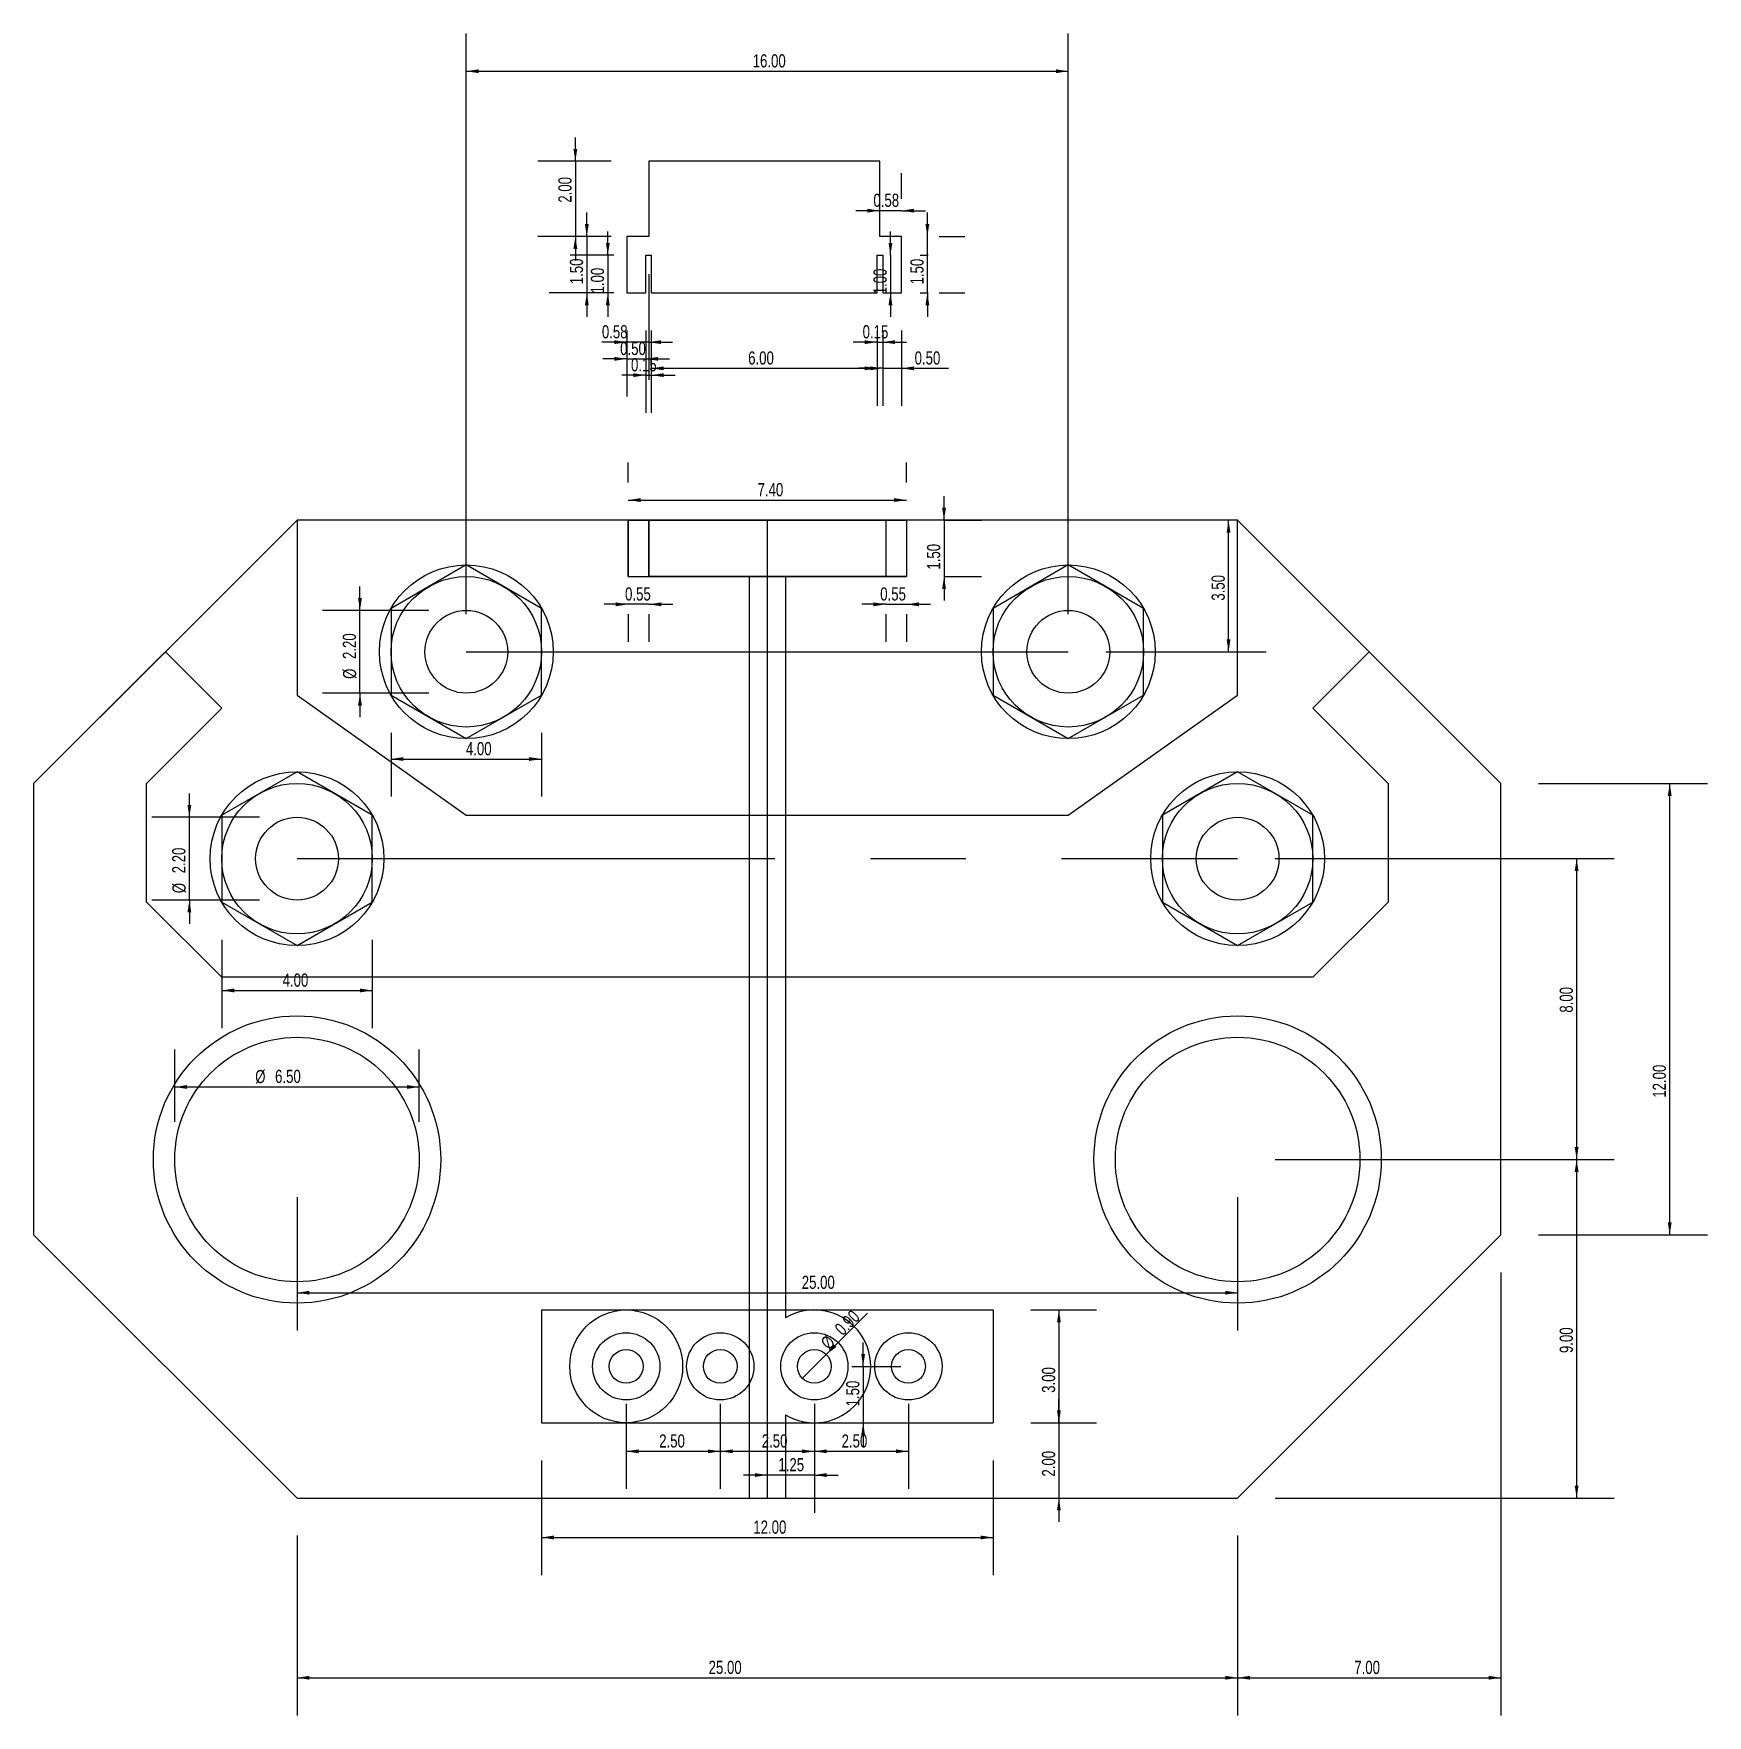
# Model space of a CAD drawing. Header units: millimetres. Extents: x 0 to 210, y 0 to 224.
# Drawn here: x 165.18 to 209.67, y 179.3 to 224.01 of the extents above; entities outside this region: 2.
import ezdxf

# ---------------------------------------------------------------- set-up
doc = ezdxf.new("R2010")
doc.units = ezdxf.units.MM
doc.linetypes.add('CENTERX2', pattern=[20.32, 12.7, -2.54, 2.54, -2.54])
for name, color, linetype in [('DIMENSIONS', 7, 'Continuous'), ('FR4_CUTOUT', 96, 'Continuous'), ('LEVEL1', 190, 'Continuous'), ('LEVEL2', 190, 'Continuous'), ('LEVEL2_CUT', 196, 'Continuous'), ('LEVEL3', 190, 'Continuous'), ('MAIN', 7, 'Continuous'), ('PZT_SHAPE', 7, 'Continuous'), ('TEMP', 36, 'Continuous'), ('TRACES_BOTTOM', 6, 'Continuous'), ('TRACES_CUT', 6, 'Continuous')]:
    doc.layers.add(name, color=color, linetype=linetype)
doc.styles.add('SLDTEXTSTYLE0', font='TXT', dxfattribs={"width": 0.75})
doc.styles.add('SLDTEXTSTYLE1', font='TXT', dxfattribs={"width": 0.7})
doc.dimstyles.new('SLDDIMSTYLE0', dxfattribs={"dimtxt": 0.35, "dimasz": 0.33, "dimexe": 0, "dimexo": 0.0625, "dimgap": 0.0875, "dimtad": 1, "dimrnd": 1e-09, "dimzin": 0, "dimdsep": 46, "dimtxsty": 'SLDTEXTSTYLE0', "dimsah": 1, "dimcen": 0.09, "dimadec": 0, "dimazin": 0, "dimtfac": 1, "dimtmove": 0, "dimatfit": 0, "dimfxl": 1, "dimfrac": 2, "dimtolj": 1, "dimtzin": 12, "dimarcsym": 0})
doc.dimstyles.new('SLDDIMSTYLE1', dxfattribs={"dimtxt": 0.35, "dimasz": 0.33, "dimexe": 0, "dimexo": 0.0625, "dimgap": 0.0875, "dimtad": 1, "dimrnd": 1e-09, "dimzin": 4, "dimdsep": 46, "dimtxsty": 'SLDTEXTSTYLE0', "dimsah": 1, "dimcen": 0.09, "dimadec": 0, "dimazin": 1, "dimtfac": 1, "dimtofl": 0, "dimtmove": 0, "dimatfit": 3, "dimfxl": 1, "dimfrac": 2, "dimtolj": 1, "dimtzin": 12, "dimarcsym": 0})
doc.dimstyles.new('SLDDIMSTYLE2', dxfattribs={"dimtxt": 0.35, "dimasz": 0.33, "dimexe": 0, "dimexo": 0.0625, "dimgap": 0.0875, "dimtad": 1, "dimrnd": 1e-09, "dimdsep": 46, "dimtxsty": 'SLDTEXTSTYLE0', "dimsah": 1, "dimcen": 0.09, "dimadec": 0, "dimazin": 2, "dimtfac": 1, "dimtmove": 0, "dimatfit": 0, "dimfxl": 1, "dimfrac": 2, "dimtolj": 1, "dimtzin": 12, "dimarcsym": 0})
doc.dimstyles.new('SLDDIMSTYLE3', dxfattribs={"dimtxt": 0.35, "dimasz": 0.33, "dimexe": 0, "dimexo": 0.0625, "dimgap": 0.0875, "dimtad": 1, "dimrnd": 1e-09, "dimzin": 4, "dimdsep": 46, "dimtxsty": 'SLDTEXTSTYLE0', "dimsah": 1, "dimcen": 0.09, "dimadec": 0, "dimazin": 1, "dimtfac": 1, "dimtmove": 0, "dimatfit": 0, "dimfxl": 1, "dimfrac": 2, "dimtolj": 1, "dimtzin": 12, "dimarcsym": 0})
doc.dimstyles.new('SLDDIMSTYLE4', dxfattribs={"dimtxt": 0.35, "dimasz": 0.33, "dimexe": 0, "dimexo": 0.0625, "dimgap": 0.0875, "dimtad": 1, "dimrnd": 1e-09, "dimzin": 12, "dimdsep": 46, "dimtxsty": 'SLDTEXTSTYLE0', "dimsah": 1, "dimcen": 0.09, "dimadec": 0, "dimazin": 3, "dimtfac": 1, "dimtmove": 0, "dimatfit": 0, "dimfxl": 1, "dimfrac": 2, "dimtolj": 1, "dimtzin": 12, "dimarcsym": 0})
doc.dimstyles.new('SLDDIMSTYLE5', dxfattribs={"dimtxt": 0.35, "dimasz": 0.33, "dimexe": 0, "dimexo": 0.0625, "dimgap": 0.0875, "dimtad": 1, "dimrnd": 1e-09, "dimzin": 0, "dimdsep": 46, "dimtxsty": 'SLDTEXTSTYLE0', "dimblk1": 'NONE', "dimsah": 1, "dimcen": 0, "dimadec": 0, "dimazin": 0, "dimtfac": 1, "dimtmove": 0, "dimatfit": 3, "dimldrblk": 'NONE', "dimfxl": 1, "dimfrac": 2, "dimtolj": 1, "dimtzin": 12, "dimarcsym": 0})

# ---------------------------------------------------------------- blocks, each defined once
blk = doc.blocks.new('_D')
at = {"layer": 'PZT_SHAPE'}
for p, q in [((180.95, 216.12), (180.95, 214.366)), ((181.45, 216.12), (181.45, 214.366)), ((180.95, 215.366), (180.315, 215.366)), ((180.95, 215.366), (181.45, 215.366)), ((181.45, 215.366), (182.085, 215.366))]:
    blk.add_line(p, q, dxfattribs=at)
for points in [[(180.95, 215.366), (180.62, 215.417), (180.62, 215.315)], [(181.45, 215.366), (181.78, 215.315), (181.78, 215.417)]]:
    blk.add_solid(points, dxfattribs=at)
at = {"layer": 'PZT_SHAPE', "insert": (180.771, 215.817), "char_height": 0.35, "attachment_point": 1, "style": 'SLDTEXTSTYLE0'}
blk.add_mtext('0.50', dxfattribs=at)
blk = doc.blocks.new('_D_1')
at = {"layer": 'PZT_SHAPE'}
for p, q in [((187.75, 216.12), (187.75, 214.114)), ((188.25, 216.12), (188.25, 214.114)), ((187.75, 215.114), (187.115, 215.114)), ((187.75, 215.114), (188.25, 215.114)), ((188.25, 215.114), (189.503, 215.114))]:
    blk.add_line(p, q, dxfattribs=at)
for points in [[(187.75, 215.114), (187.42, 215.165), (187.42, 215.063)], [(188.25, 215.114), (188.58, 215.063), (188.58, 215.165)]]:
    blk.add_solid(points, dxfattribs=at)
at = {"layer": 'PZT_SHAPE', "insert": (188.598, 215.565), "char_height": 0.35, "attachment_point": 1, "style": 'SLDTEXTSTYLE0'}
blk.add_mtext('0.50', dxfattribs=at)
blk = doc.blocks.new('_D_2')
at = {"layer": 'PZT_SHAPE'}
for p, q in [((181.6, 216.12), (181.6, 214.114)), ((187.6, 216.12), (187.6, 214.114)), ((181.6, 215.114), (187.6, 215.114))]:
    blk.add_line(p, q, dxfattribs=at)
for points in [[(181.6, 215.114), (181.93, 215.063), (181.93, 215.165)], [(187.6, 215.114), (187.27, 215.165), (187.27, 215.063)]]:
    blk.add_solid(points, dxfattribs=at)
at = {"layer": 'PZT_SHAPE', "insert": (184.174, 215.565), "char_height": 0.35, "attachment_point": 1, "style": 'SLDTEXTSTYLE0'}
blk.add_mtext('6.00', dxfattribs=at)
blk = doc.blocks.new('_D_3')
at = {"layer": 'PZT_SHAPE'}
for p, q in [((187.6, 216.12), (187.6, 214.81)), ((187.75, 216.12), (187.75, 214.81)), ((187.6, 215.81), (186.965, 215.81)), ((187.6, 215.81), (187.75, 215.81)), ((187.75, 215.81), (188.385, 215.81))]:
    blk.add_line(p, q, dxfattribs=at)
for points in [[(187.6, 215.81), (187.27, 215.861), (187.27, 215.759)], [(187.75, 215.81), (188.08, 215.759), (188.08, 215.861)]]:
    blk.add_solid(points, dxfattribs=at)
at = {"layer": 'PZT_SHAPE', "insert": (187.216, 216.261), "char_height": 0.35, "attachment_point": 1, "style": 'SLDTEXTSTYLE0'}
blk.add_mtext('0.15', dxfattribs=at)
blk = doc.blocks.new('_D_4')
at = {"layer": 'PZT_SHAPE'}
for p, q in [((181.45, 216.12), (181.45, 213.933)), ((181.6, 216.12), (181.6, 213.933)), ((181.45, 214.933), (180.815, 214.933)), ((181.45, 214.933), (181.6, 214.933)), ((181.6, 214.933), (182.235, 214.933))]:
    blk.add_line(p, q, dxfattribs=at)
for points in [[(181.45, 214.933), (181.12, 214.984), (181.12, 214.882)], [(181.6, 214.933), (181.93, 214.882), (181.93, 214.984)]]:
    blk.add_solid(points, dxfattribs=at)
at = {"layer": 'PZT_SHAPE', "insert": (181.06, 215.384), "char_height": 0.35, "attachment_point": 1, "style": 'SLDTEXTSTYLE0'}
blk.add_mtext('0.15', dxfattribs=at)
blk = doc.blocks.new('_D_5')
at = {"layer": 'PZT_SHAPE'}
for p, q in [((181.53, 217.62), (181.53, 214.81)), ((180.95, 216.12), (180.95, 214.81)), ((180.95, 215.81), (180.286, 215.81)), ((181.53, 215.81), (180.95, 215.81)), ((181.53, 215.81), (182.165, 215.81))]:
    blk.add_line(p, q, dxfattribs=at)
for points in [[(180.95, 215.81), (180.62, 215.861), (180.62, 215.759)], [(181.53, 215.81), (181.86, 215.759), (181.86, 215.861)]]:
    blk.add_solid(points, dxfattribs=at)
at = {"layer": 'PZT_SHAPE', "insert": (180.286, 216.261), "char_height": 0.35, "attachment_point": 1, "style": 'SLDTEXTSTYLE0'}
blk.add_mtext('0.58', dxfattribs=at)
blk = doc.blocks.new('_D_6')
at = {"layer": 'PZT_SHAPE'}
for p, q in [((187.67, 219.62), (187.67, 220.306)), ((188.25, 219.62), (188.25, 220.306)), ((187.67, 219.306), (187.035, 219.306)), ((188.25, 219.306), (187.67, 219.306)), ((188.25, 219.306), (188.885, 219.306))]:
    blk.add_line(p, q, dxfattribs=at)
for points in [[(187.67, 219.306), (187.34, 219.357), (187.34, 219.255)], [(188.25, 219.306), (188.58, 219.255), (188.58, 219.357)]]:
    blk.add_solid(points, dxfattribs=at)
at = {"layer": 'PZT_SHAPE', "insert": (187.503, 219.757), "char_height": 0.35, "attachment_point": 1, "style": 'SLDTEXTSTYLE0'}
blk.add_mtext('0.58', dxfattribs=at)
blk = doc.blocks.new('_D_7')
at = {"layer": 'PZT_SHAPE'}
for p, q in [((179.886, 218.62), (179.886, 219.255)), ((179.95, 218.62), (178.886, 218.62)), ((179.886, 218.62), (179.886, 217.12)), ((179.95, 217.12), (178.886, 217.12)), ((179.886, 217.12), (179.886, 216.485))]:
    blk.add_line(p, q, dxfattribs=at)
for points in [[(179.886, 218.62), (179.937, 218.95), (179.835, 218.95)], [(179.886, 217.12), (179.835, 216.79), (179.937, 216.79)]]:
    blk.add_solid(points, dxfattribs=at)
at = {"layer": 'PZT_SHAPE', "insert": (179.435, 217.35), "char_height": 0.35, "attachment_point": 1, "rotation": 90, "style": 'SLDTEXTSTYLE0'}
blk.add_mtext('1.50', dxfattribs=at)
blk = doc.blocks.new('_D_8')
at = {"layer": 'PZT_SHAPE'}
for p, q in [((188.937, 218.62), (188.937, 219.255)), ((188.937, 217.12), (188.937, 218.62)), ((189.25, 218.62), (189.937, 218.62)), ((188.937, 217.12), (188.937, 216.485)), ((189.25, 217.12), (189.937, 217.12))]:
    blk.add_line(p, q, dxfattribs=at)
for points in [[(188.937, 218.62), (188.988, 218.95), (188.886, 218.95)], [(188.937, 217.12), (188.886, 216.79), (188.988, 216.79)]]:
    blk.add_solid(points, dxfattribs=at)
at = {"layer": 'PZT_SHAPE', "insert": (188.486, 217.345), "char_height": 0.35, "attachment_point": 1, "rotation": 90, "style": 'SLDTEXTSTYLE0'}
blk.add_mtext('1.50', dxfattribs=at)
blk = doc.blocks.new('_D_9')
at = {"layer": 'PZT_SHAPE'}
for p, q in [((180.443, 218.12), (180.443, 218.755)), ((180.6, 218.12), (179.443, 218.12)), ((180.443, 218.12), (180.443, 217.12)), ((180.6, 217.12), (179.443, 217.12)), ((180.443, 217.12), (180.443, 216.485))]:
    blk.add_line(p, q, dxfattribs=at)
for points in [[(180.443, 218.12), (180.494, 218.45), (180.392, 218.45)], [(180.443, 217.12), (180.392, 216.79), (180.494, 216.79)]]:
    blk.add_solid(points, dxfattribs=at)
at = {"layer": 'PZT_SHAPE', "insert": (179.992, 217.105), "char_height": 0.35, "attachment_point": 1, "rotation": 90, "style": 'SLDTEXTSTYLE0'}
blk.add_mtext('1.00', dxfattribs=at)
blk = doc.blocks.new('_D_10')
at = {"layer": 'PZT_SHAPE'}
for p, q in [((187.956, 218.12), (187.956, 218.755)), ((187.956, 218.12), (187.956, 217.12)), ((188.75, 218.12), (188.956, 218.12)), ((187.956, 217.12), (187.956, 216.485)), ((188.75, 217.12), (188.956, 217.12))]:
    blk.add_line(p, q, dxfattribs=at)
for points in [[(187.956, 218.12), (188.007, 218.45), (187.905, 218.45)], [(187.956, 217.12), (187.905, 216.79), (188.007, 216.79)]]:
    blk.add_solid(points, dxfattribs=at)
at = {"layer": 'PZT_SHAPE', "insert": (187.505, 217.082), "char_height": 0.35, "attachment_point": 1, "rotation": 90, "style": 'SLDTEXTSTYLE0'}
blk.add_mtext('1.00', dxfattribs=at)
blk = doc.blocks.new('_D_11')
at = {"layer": 'PZT_SHAPE'}
for p, q in [((179.581, 220.62), (179.581, 221.255)), ((180.53, 220.62), (178.581, 220.62)), ((179.581, 220.62), (179.581, 218.62)), ((180.53, 218.62), (178.581, 218.62)), ((179.581, 218.62), (179.581, 217.985))]:
    blk.add_line(p, q, dxfattribs=at)
for points in [[(179.581, 220.62), (179.632, 220.95), (179.53, 220.95)], [(179.581, 218.62), (179.53, 218.29), (179.632, 218.29)]]:
    blk.add_solid(points, dxfattribs=at)
at = {"layer": 'PZT_SHAPE', "insert": (179.129, 219.518), "char_height": 0.35, "attachment_point": 1, "rotation": 90, "style": 'SLDTEXTSTYLE0'}
blk.add_mtext('2.00', dxfattribs=at)
blk = doc.blocks.new('_D_12')
at = {"layer": 'DIMENSIONS'}
for p, q in [((168.933, 195.076), (168.933, 197.005)), ((175.433, 195.076), (175.433, 197.005)), ((168.933, 196.005), (175.433, 196.005))]:
    blk.add_line(p, q, dxfattribs=at)
for points in [[(168.933, 196.005), (169.263, 195.954), (169.263, 196.056)], [(175.433, 196.005), (175.103, 196.056), (175.103, 195.954)]]:
    blk.add_solid(points, dxfattribs=at)
at = {"layer": 'DIMENSIONS', "char_height": 0.35, "attachment_point": 1, "style": 'SLDTEXTSTYLE0'}
for s, insert in [('%%c', (171.072, 196.457)), ('6.50', (171.6, 196.462))]:
    blk.add_mtext(s, dxfattribs=dict(at, insert=insert))
blk = doc.blocks.new('_D_13')
at = {"layer": 'DIMENSIONS'}
for p, q in [((172.183, 193.076), (172.183, 189.534)), ((197.183, 193.076), (197.183, 189.534)), ((172.183, 190.534), (197.183, 190.534))]:
    blk.add_line(p, q, dxfattribs=at)
for points in [[(172.183, 190.534), (172.513, 190.483), (172.513, 190.585)], [(197.183, 190.534), (196.853, 190.585), (196.853, 190.483)]]:
    blk.add_solid(points, dxfattribs=at)
at = {"layer": 'DIMENSIONS', "insert": (185.598, 190.986), "char_height": 0.35, "attachment_point": 1, "style": 'SLDTEXTSTYLE0'}
blk.add_mtext('25.00', dxfattribs=at)
blk = doc.blocks.new('_D_14')
at = {"layer": 'DIMENSIONS'}
for p, q in [((172.183, 184.076), (172.183, 179.296)), ((197.183, 184.076), (197.183, 179.296)), ((172.183, 180.296), (197.183, 180.296))]:
    blk.add_line(p, q, dxfattribs=at)
for points in [[(172.183, 180.296), (172.513, 180.245), (172.513, 180.347)], [(197.183, 180.296), (196.853, 180.347), (196.853, 180.245)]]:
    blk.add_solid(points, dxfattribs=at)
at = {"layer": 'DIMENSIONS', "insert": (183.123, 180.747), "char_height": 0.35, "attachment_point": 1, "style": 'SLDTEXTSTYLE0'}
blk.add_mtext('25.00', dxfattribs=at)
blk = doc.blocks.new('_D_15')
at = {"layer": 'DIMENSIONS'}
for p, q in [((205.183, 204.076), (209.668, 204.076)), ((208.668, 192.076), (208.668, 204.076)), ((205.183, 192.076), (209.668, 192.076))]:
    blk.add_line(p, q, dxfattribs=at)
for points in [[(208.668, 204.076), (208.617, 203.746), (208.719, 203.746)], [(208.668, 192.076), (208.719, 192.406), (208.617, 192.406)]]:
    blk.add_solid(points, dxfattribs=at)
at = {"layer": 'DIMENSIONS', "insert": (208.217, 195.719), "char_height": 0.35, "attachment_point": 1, "rotation": 90, "style": 'SLDTEXTSTYLE0'}
blk.add_mtext('12.00', dxfattribs=at)
blk = doc.blocks.new('_D_16')
at = {"layer": 'DIMENSIONS'}
for p, q in [((204.183, 191.076), (204.183, 179.296)), ((197.183, 184.076), (197.183, 179.296)), ((197.183, 180.296), (204.183, 180.296))]:
    blk.add_line(p, q, dxfattribs=at)
for points in [[(197.183, 180.296), (197.513, 180.245), (197.513, 180.347)], [(204.183, 180.296), (203.853, 180.347), (203.853, 180.245)]]:
    blk.add_solid(points, dxfattribs=at)
at = {"layer": 'DIMENSIONS', "insert": (200.284, 180.747), "char_height": 0.35, "attachment_point": 1, "style": 'SLDTEXTSTYLE0'}
blk.add_mtext('7.00', dxfattribs=at)
blk = doc.blocks.new('_D_17')
at = {"layer": 'DIMENSIONS'}
for p, q in [((198.183, 202.076), (207.194, 202.076)), ((206.194, 202.076), (206.194, 194.076)), ((198.183, 194.076), (207.194, 194.076))]:
    blk.add_line(p, q, dxfattribs=at)
for points in [[(206.194, 202.076), (206.143, 201.746), (206.245, 201.746)], [(206.194, 194.076), (206.245, 194.406), (206.143, 194.406)]]:
    blk.add_solid(points, dxfattribs=at)
at = {"layer": 'DIMENSIONS', "insert": (205.743, 197.981), "char_height": 0.35, "attachment_point": 1, "rotation": 90, "style": 'SLDTEXTSTYLE0'}
blk.add_mtext('8.00', dxfattribs=at)
blk = doc.blocks.new('_D_18')
at = {"layer": 'DIMENSIONS'}
for p, q in [((198.183, 194.076), (207.194, 194.076)), ((206.194, 194.076), (206.194, 185.076)), ((198.183, 185.076), (207.194, 185.076))]:
    blk.add_line(p, q, dxfattribs=at)
for points in [[(206.194, 194.076), (206.143, 193.746), (206.245, 193.746)], [(206.194, 185.076), (206.245, 185.406), (206.143, 185.406)]]:
    blk.add_solid(points, dxfattribs=at)
at = {"layer": 'DIMENSIONS', "insert": (205.743, 188.93), "char_height": 0.35, "attachment_point": 1, "rotation": 90, "style": 'SLDTEXTSTYLE0'}
blk.add_mtext('9.00', dxfattribs=at)
blk = doc.blocks.new('_D_19')
at = {"layer": 'DIMENSIONS'}
for p, q in [((196.942, 207.576), (196.942, 211.076)), ((193.683, 207.576), (197.942, 207.576))]:
    blk.add_line(p, q, dxfattribs=at)
for points in [[(196.942, 211.076), (196.891, 210.746), (196.993, 210.746)], [(196.942, 207.576), (196.993, 207.906), (196.891, 207.906)]]:
    blk.add_solid(points, dxfattribs=at)
at = {"layer": 'DIMENSIONS', "insert": (196.491, 208.936), "char_height": 0.35, "attachment_point": 1, "rotation": 90, "style": 'SLDTEXTSTYLE0'}
blk.add_mtext('3.50', dxfattribs=at)
blk = doc.blocks.new('_D_20')
at = {"layer": 'DIMENSIONS'}
for p, q in [((176.683, 208.576), (176.683, 224.014)), ((192.683, 208.576), (192.683, 224.014)), ((176.683, 223.014), (192.683, 223.014))]:
    blk.add_line(p, q, dxfattribs=at)
for points in [[(176.683, 223.014), (177.013, 222.963), (177.013, 223.065)], [(192.683, 223.014), (192.353, 223.065), (192.353, 222.963)]]:
    blk.add_solid(points, dxfattribs=at)
at = {"layer": 'DIMENSIONS', "insert": (184.294, 223.465), "char_height": 0.35, "attachment_point": 1, "style": 'SLDTEXTSTYLE0'}
blk.add_mtext('16.00', dxfattribs=at)
blk = doc.blocks.new('_D_21')
at = {"layer": 'DIMENSIONS'}
for p, q in [((170.183, 199.921), (170.183, 197.571)), ((174.183, 199.921), (174.183, 197.571)), ((170.183, 198.571), (174.183, 198.571))]:
    blk.add_line(p, q, dxfattribs=at)
for points in [[(170.183, 198.571), (170.513, 198.52), (170.513, 198.622)], [(174.183, 198.571), (173.853, 198.622), (173.853, 198.52)]]:
    blk.add_solid(points, dxfattribs=at)
at = {"layer": 'DIMENSIONS', "insert": (171.8, 199.022), "char_height": 0.35, "attachment_point": 1, "style": 'SLDTEXTSTYLE0'}
blk.add_mtext('4.00', dxfattribs=at)
blk = doc.blocks.new('_D_22')
at = {"layer": 'DIMENSIONS'}
for p, q in [((169.322, 203.176), (169.322, 203.811)), ((171.183, 203.176), (168.322, 203.176)), ((169.322, 200.976), (169.322, 203.176)), ((171.183, 200.976), (168.322, 200.976)), ((169.322, 200.976), (169.322, 200.341))]:
    blk.add_line(p, q, dxfattribs=at)
for points in [[(169.322, 203.176), (169.373, 203.506), (169.271, 203.506)], [(169.322, 200.976), (169.271, 200.646), (169.373, 200.646)]]:
    blk.add_solid(points, dxfattribs=at)
at = {"layer": 'DIMENSIONS', "char_height": 0.35, "attachment_point": 1, "rotation": 90, "style": 'SLDTEXTSTYLE0'}
for s, insert in [('2.20', (168.865, 201.686)), ('%%c', (168.871, 201.158))]:
    blk.add_mtext(s, dxfattribs=dict(at, insert=insert))
blk = doc.blocks.new('_D_23')
at = {"layer": 'DIMENSIONS'}
for p, q in [((173.856, 208.676), (173.856, 209.311)), ((175.683, 208.676), (172.856, 208.676)), ((173.856, 206.476), (173.856, 208.676)), ((175.683, 206.476), (172.856, 206.476)), ((173.856, 206.476), (173.856, 205.841))]:
    blk.add_line(p, q, dxfattribs=at)
for points in [[(173.856, 208.676), (173.907, 209.006), (173.805, 209.006)], [(173.856, 206.476), (173.805, 206.146), (173.907, 206.146)]]:
    blk.add_solid(points, dxfattribs=at)
at = {"layer": 'DIMENSIONS', "char_height": 0.35, "attachment_point": 1, "rotation": 90, "style": 'SLDTEXTSTYLE0'}
for s, insert in [('2.20', (173.399, 207.385)), ('%%c', (173.405, 206.857))]:
    blk.add_mtext(s, dxfattribs=dict(at, insert=insert))
blk = doc.blocks.new('_D_24')
at = {"layer": 'DIMENSIONS'}
for p, q in [((174.683, 205.421), (174.683, 203.725)), ((178.683, 205.421), (178.683, 203.725)), ((174.683, 204.725), (178.683, 204.725))]:
    blk.add_line(p, q, dxfattribs=at)
for points in [[(174.683, 204.725), (175.013, 204.674), (175.013, 204.776)], [(178.683, 204.725), (178.353, 204.776), (178.353, 204.674)]]:
    blk.add_solid(points, dxfattribs=at)
at = {"layer": 'DIMENSIONS', "insert": (176.672, 205.176), "char_height": 0.35, "attachment_point": 1, "style": 'SLDTEXTSTYLE0'}
blk.add_mtext('4.00', dxfattribs=at)
blk = doc.blocks.new('_D_25')
at = {"layer": 'DIMENSIONS'}
for p, q in [((178.683, 186.076), (178.683, 183.026)), ((190.683, 186.076), (190.683, 183.026)), ((178.683, 184.026), (190.683, 184.026))]:
    blk.add_line(p, q, dxfattribs=at)
for points in [[(178.683, 184.026), (179.013, 183.975), (179.013, 184.077)], [(190.683, 184.026), (190.353, 184.077), (190.353, 183.975)]]:
    blk.add_solid(points, dxfattribs=at)
at = {"layer": 'DIMENSIONS', "insert": (184.311, 184.477), "char_height": 0.35, "attachment_point": 1, "style": 'SLDTEXTSTYLE0'}
blk.add_mtext('12.00', dxfattribs=at)
blk = doc.blocks.new('_D_26')
at = {"layer": 'DIMENSIONS'}
for p, q in [((191.683, 190.076), (193.433, 190.076)), ((192.433, 190.076), (192.433, 187.076)), ((191.683, 187.076), (193.433, 187.076))]:
    blk.add_line(p, q, dxfattribs=at)
for points in [[(192.433, 190.076), (192.382, 189.746), (192.484, 189.746)], [(192.433, 187.076), (192.484, 187.406), (192.382, 187.406)]]:
    blk.add_solid(points, dxfattribs=at)
at = {"layer": 'DIMENSIONS', "insert": (191.982, 187.873), "char_height": 0.35, "attachment_point": 1, "rotation": 90, "style": 'SLDTEXTSTYLE0'}
blk.add_mtext('3.00', dxfattribs=at)
blk = doc.blocks.new('_D_27')
at = {"layer": 'DIMENSIONS'}
for p, q in [((192.433, 187.076), (192.433, 187.711)), ((191.683, 187.076), (193.433, 187.076)), ((192.433, 187.076), (192.433, 185.076)), ((192.433, 185.076), (192.433, 184.441))]:
    blk.add_line(p, q, dxfattribs=at)
for points in [[(192.433, 187.076), (192.484, 187.406), (192.382, 187.406)], [(192.433, 185.076), (192.382, 184.746), (192.484, 184.746)]]:
    blk.add_solid(points, dxfattribs=at)
at = {"layer": 'DIMENSIONS', "insert": (191.982, 185.646), "char_height": 0.35, "attachment_point": 1, "rotation": 90, "style": 'SLDTEXTSTYLE0'}
blk.add_mtext('2.00', dxfattribs=at)
blk = doc.blocks.new('_D_28')
at = {"layer": 'DIMENSIONS'}
for p, q in [((180.933, 187.576), (180.933, 185.317)), ((183.433, 187.576), (183.433, 185.317)), ((180.933, 186.317), (183.433, 186.317))]:
    blk.add_line(p, q, dxfattribs=at)
for points in [[(180.933, 186.317), (181.263, 186.266), (181.263, 186.368)], [(183.433, 186.317), (183.103, 186.368), (183.103, 186.266)]]:
    blk.add_solid(points, dxfattribs=at)
at = {"layer": 'DIMENSIONS', "insert": (181.809, 186.768), "char_height": 0.35, "attachment_point": 1, "style": 'SLDTEXTSTYLE0'}
blk.add_mtext('2.50', dxfattribs=at)
blk = doc.blocks.new('_D_29')
at = {"layer": 'DIMENSIONS'}
for p, q in [((183.433, 187.576), (183.433, 185.317)), ((185.933, 187.576), (185.933, 185.317)), ((183.433, 186.317), (185.933, 186.317))]:
    blk.add_line(p, q, dxfattribs=at)
for points in [[(183.433, 186.317), (183.763, 186.266), (183.763, 186.368)], [(185.933, 186.317), (185.603, 186.368), (185.603, 186.266)]]:
    blk.add_solid(points, dxfattribs=at)
at = {"layer": 'DIMENSIONS', "insert": (184.534, 186.768), "char_height": 0.35, "attachment_point": 1, "style": 'SLDTEXTSTYLE0'}
blk.add_mtext('2.50', dxfattribs=at)
blk = doc.blocks.new('_D_30')
at = {"layer": 'DIMENSIONS'}
for p, q in [((185.933, 187.576), (185.933, 185.317)), ((188.433, 187.576), (188.433, 185.317)), ((185.933, 186.317), (188.433, 186.317))]:
    blk.add_line(p, q, dxfattribs=at)
for points in [[(185.933, 186.317), (186.263, 186.266), (186.263, 186.368)], [(188.433, 186.317), (188.103, 186.368), (188.103, 186.266)]]:
    blk.add_solid(points, dxfattribs=at)
at = {"layer": 'DIMENSIONS', "insert": (186.657, 186.768), "char_height": 0.35, "attachment_point": 1, "style": 'SLDTEXTSTYLE0'}
blk.add_mtext('2.50', dxfattribs=at)
blk = doc.blocks.new('_D_31')
at = {"layer": 'DIMENSIONS'}
for p, q in [((185.933, 187.576), (185.933, 184.686)), ((184.683, 185.686), (184.048, 185.686)), ((185.933, 185.686), (184.683, 185.686)), ((185.933, 185.686), (186.568, 185.686))]:
    blk.add_line(p, q, dxfattribs=at)
for points in [[(184.683, 185.686), (184.353, 185.737), (184.353, 185.635)], [(185.933, 185.686), (186.263, 185.635), (186.263, 185.737)]]:
    blk.add_solid(points, dxfattribs=at)
at = {"layer": 'DIMENSIONS', "insert": (184.978, 186.137), "char_height": 0.35, "attachment_point": 1, "style": 'SLDTEXTSTYLE0'}
blk.add_mtext('1.25', dxfattribs=at)
blk = doc.blocks.new('_D_32')
at = {"layer": 'DIMENSIONS'}
for p, q in [((187.23, 188.576), (187.23, 189.211)), ((186.933, 188.576), (188.23, 188.576)), ((187.23, 188.576), (187.23, 187.076)), ((187.23, 187.076), (187.23, 186.441))]:
    blk.add_line(p, q, dxfattribs=at)
for points in [[(187.23, 188.576), (187.281, 188.906), (187.179, 188.906)], [(187.23, 187.076), (187.179, 186.746), (187.281, 186.746)]]:
    blk.add_solid(points, dxfattribs=at)
at = {"layer": 'DIMENSIONS', "insert": (186.779, 187.512), "char_height": 0.35, "attachment_point": 1, "rotation": 90, "style": 'SLDTEXTSTYLE0'}
blk.add_mtext('1.50', dxfattribs=at)
blk = doc.blocks.new('_D_33')
at = {"layer": 'DIMENSIONS'}
for q in [(187.348, 189.992), (185.615, 188.258)]:
    blk.add_line((186.251, 188.894), q, dxfattribs=at)
blk.add_solid([(186.251, 188.894), (186.52, 189.092), (186.448, 189.164)], dxfattribs=at)
at = {"layer": 'DIMENSIONS', "char_height": 0.35, "attachment_point": 1, "rotation": 45, "style": 'SLDTEXTSTYLE0'}
for s, insert in [('0.90', (186.441, 189.619)), ('%%c', (186.071, 189.242))]:
    blk.add_mtext(s, dxfattribs=dict(at, insert=insert))
blk = doc.blocks.new('_None')
blk = doc.blocks.new('_D_34')
at = {"layer": 'TEMP'}
for p, q in [((180.983, 212.076), (180.983, 212.611)), ((188.383, 212.076), (188.383, 212.611)), ((180.983, 211.611), (188.383, 211.611))]:
    blk.add_line(p, q, dxfattribs=at)
for points in [[(180.983, 211.611), (181.313, 211.56), (181.313, 211.662)], [(188.383, 211.611), (188.053, 211.662), (188.053, 211.56)]]:
    blk.add_solid(points, dxfattribs=at)
at = {"layer": 'TEMP', "insert": (184.424, 212.062), "char_height": 0.35, "attachment_point": 1, "style": 'SLDTEXTSTYLE0'}
blk.add_mtext('7.40', dxfattribs=at)
blk = doc.blocks.new('_D_35')
at = {"layer": 'TEMP'}
for p, q in [((189.38, 211.076), (189.38, 211.711)), ((189.38, 211.076), (189.38, 209.576)), ((189.383, 211.076), (190.38, 211.076)), ((189.38, 209.576), (189.38, 208.941)), ((189.383, 209.576), (190.38, 209.576))]:
    blk.add_line(p, q, dxfattribs=at)
for points in [[(189.38, 211.076), (189.431, 211.406), (189.329, 211.406)], [(189.38, 209.576), (189.329, 209.246), (189.431, 209.246)]]:
    blk.add_solid(points, dxfattribs=at)
at = {"layer": 'TEMP', "insert": (188.928, 209.762), "char_height": 0.35, "attachment_point": 1, "rotation": 90, "style": 'SLDTEXTSTYLE0'}
blk.add_mtext('1.50', dxfattribs=at)
blk = doc.blocks.new('_D_36')
at = {"layer": 'TEMP'}
for p, q in [((180.983, 208.839), (180.348, 208.839)), ((181.533, 208.839), (180.983, 208.839)), ((181.533, 208.839), (182.168, 208.839)), ((180.983, 208.576), (180.983, 207.839)), ((181.533, 208.576), (181.533, 207.839))]:
    blk.add_line(p, q, dxfattribs=at)
for points in [[(180.983, 208.839), (180.653, 208.89), (180.653, 208.788)], [(181.533, 208.839), (181.863, 208.788), (181.863, 208.89)]]:
    blk.add_solid(points, dxfattribs=at)
at = {"layer": 'TEMP', "insert": (180.902, 209.29), "char_height": 0.35, "attachment_point": 1, "style": 'SLDTEXTSTYLE0'}
blk.add_mtext('0.55', dxfattribs=at)
blk = doc.blocks.new('_D_37')
at = {"layer": 'TEMP'}
for p, q in [((187.833, 208.839), (187.198, 208.839)), ((187.833, 208.839), (188.383, 208.839)), ((188.383, 208.839), (189.018, 208.839)), ((187.833, 208.576), (187.833, 207.839)), ((188.383, 208.576), (188.383, 207.839))]:
    blk.add_line(p, q, dxfattribs=at)
for points in [[(187.833, 208.839), (187.503, 208.89), (187.503, 208.788)], [(188.383, 208.839), (188.713, 208.788), (188.713, 208.89)]]:
    blk.add_solid(points, dxfattribs=at)
at = {"layer": 'TEMP', "insert": (187.684, 209.29), "char_height": 0.35, "attachment_point": 1, "style": 'SLDTEXTSTYLE0'}
blk.add_mtext('0.55', dxfattribs=at)

msp = doc.modelspace()

# ---------------------------------------------------------------- linework, layer by layer
at = {"layer": 'DIMENSIONS'}
for p, q in [((184.683, 211.076), (184.683, 185.076)), ((176.683, 207.576), (192.683, 207.576))]:
    msp.add_line(p, q, dxfattribs=at)
at = {"layer": 'DIMENSIONS', "linetype": 'CENTERX2'}
msp.add_line((172.183, 202.076), (197.183, 202.076), dxfattribs=at)
for centre in [(176.683, 207.576), (192.683, 207.576), (172.183, 202.076), (197.183, 202.076)]:
    msp.add_circle(centre, 2, dxfattribs=at)
at = {"layer": 'FR4_CUTOUT'}
for p, q in [((180.983, 211.076), (188.383, 211.076)), ((180.983, 211.076), (180.983, 209.576)), ((188.383, 211.076), (188.383, 209.576)), ((180.983, 209.576), (188.383, 209.576))]:
    msp.add_line(p, q, dxfattribs=at)
for centre in [(180.933, 188.576), (183.433, 188.576), (185.933, 188.576), (188.433, 188.576)]:
    msp.add_circle(centre, 0.894, dxfattribs=at)
at = {"layer": 'LEVEL1'}
for p, q in [((172.183, 204.385), (170.183, 203.231)), ((174.183, 203.231), (172.183, 204.385)), ((197.183, 204.385), (195.183, 203.231)), ((199.183, 203.231), (197.183, 204.385)), ((170.183, 203.231), (170.183, 200.921)), ((174.183, 200.921), (174.183, 203.231)), ((195.183, 203.231), (195.183, 200.921)), ((199.183, 200.921), (199.183, 203.231)), ((170.183, 200.921), (172.183, 199.767)), ((172.183, 199.767), (174.183, 200.921)), ((195.183, 200.921), (197.183, 199.767)), ((197.183, 199.767), (199.183, 200.921))]:
    msp.add_line(p, q, dxfattribs=at)
at = {"layer": 'LEVEL2'}
for p, q in [((176.683, 209.885), (174.683, 208.731)), ((178.683, 208.731), (176.683, 209.885)), ((192.683, 209.885), (190.683, 208.731)), ((194.683, 208.731), (192.683, 209.885)), ((174.683, 208.731), (174.683, 206.421)), ((178.683, 206.421), (178.683, 208.731)), ((190.683, 208.731), (190.683, 206.421)), ((194.683, 206.421), (194.683, 208.731)), ((174.683, 206.421), (176.683, 205.267)), ((176.683, 205.267), (178.683, 206.421)), ((190.683, 206.421), (192.683, 205.267)), ((192.683, 205.267), (194.683, 206.421))]:
    msp.add_line(p, q, dxfattribs=at)
at = {"layer": 'LEVEL2_CUT'}
for p, q in [((178.683, 190.076), (190.683, 190.076)), ((178.683, 190.076), (178.683, 187.076)), ((190.683, 190.076), (190.683, 187.076)), ((178.683, 187.076), (190.683, 187.076))]:
    msp.add_line(p, q, dxfattribs=at)
at = {"layer": 'LEVEL3'}
for p, q in [((172.183, 211.076), (172.183, 206.421)), ((197.183, 211.076), (172.183, 211.076)), ((197.183, 206.421), (197.183, 211.076)), ((168.683, 207.576), (165.183, 204.076)), ((170.183, 206.076), (168.683, 207.576)), ((200.683, 207.576), (199.183, 206.076)), ((204.183, 204.076), (200.683, 207.576)), ((172.183, 206.421), (176.683, 203.231)), ((192.683, 203.231), (197.183, 206.421)), ((168.183, 204.076), (170.183, 206.076)), ((199.183, 206.076), (201.183, 204.076)), ((165.183, 204.076), (165.183, 192.076)), ((168.183, 200.921), (168.183, 204.076)), ((201.183, 204.076), (201.183, 200.921)), ((204.183, 192.076), (204.183, 204.076)), ((176.683, 203.231), (192.683, 203.231)), ((170.183, 198.921), (168.183, 200.921)), ((201.183, 200.921), (199.183, 198.921)), ((199.183, 198.921), (170.183, 198.921)), ((165.183, 192.076), (172.183, 185.076)), ((197.183, 185.076), (204.183, 192.076)), ((178.683, 190.076), (190.683, 190.076)), ((178.683, 190.076), (178.683, 187.076)), ((190.683, 190.076), (190.683, 187.076)), ((178.683, 187.076), (190.683, 187.076)), ((172.183, 185.076), (197.183, 185.076))]:
    msp.add_line(p, q, dxfattribs=at)
at = {"layer": 'MAIN'}
for p, q in [((172.183, 211.076), (165.183, 204.076)), ((197.183, 211.076), (172.183, 211.076)), ((204.183, 204.076), (197.183, 211.076)), ((165.183, 204.076), (165.183, 192.076)), ((204.183, 192.076), (204.183, 204.076)), ((165.183, 192.076), (172.183, 185.076)), ((197.183, 185.076), (204.183, 192.076)), ((172.183, 185.076), (197.183, 185.076))]:
    msp.add_line(p, q, dxfattribs=at)
for centre, radius in [((176.683, 207.576), 1.1), ((192.683, 207.576), 1.1), ((172.183, 202.076), 1.1), ((197.183, 202.076), 1.1), ((172.183, 194.076), 3.25), ((197.183, 194.076), 3.25)]:
    msp.add_circle(centre, radius, dxfattribs=at)
at = {"layer": 'PZT_SHAPE'}
for p, q in [((187.67, 220.62), (181.53, 220.62)), ((181.53, 220.62), (181.53, 218.62)), ((187.67, 218.62), (187.67, 220.62)), ((180.95, 218.62), (180.95, 217.12)), ((181.53, 218.62), (180.95, 218.62)), ((188.25, 218.62), (187.67, 218.62)), ((188.25, 217.12), (188.25, 218.62)), ((181.45, 217.12), (181.45, 218.12)), ((181.45, 218.12), (181.6, 218.12)), ((181.6, 218.12), (181.6, 217.12)), ((187.6, 217.12), (187.6, 218.12)), ((187.6, 218.12), (187.75, 218.12)), ((187.75, 218.12), (187.75, 217.12)), ((180.95, 217.12), (181.45, 217.12)), ((181.6, 217.12), (187.6, 217.12)), ((187.75, 217.12), (188.25, 217.12))]:
    msp.add_line(p, q, dxfattribs=at)
at = {"layer": 'TEMP'}
for p, q in [((180.983, 211.076), (188.383, 211.076)), ((180.983, 211.076), (180.983, 209.576)), ((180.983, 209.576), (180.983, 211.076)), ((180.983, 211.076), (181.533, 211.076)), ((181.533, 209.576), (181.533, 211.076)), ((188.383, 211.076), (187.833, 211.076)), ((187.833, 211.076), (187.833, 209.576)), ((188.383, 211.076), (188.383, 209.576)), ((188.383, 211.076), (188.383, 209.576)), ((180.983, 209.576), (188.383, 209.576)), ((180.983, 209.576), (181.533, 209.576)), ((188.383, 209.576), (187.833, 209.576))]:
    msp.add_line(p, q, dxfattribs=at)
for centre in [(180.933, 188.576), (183.433, 188.576), (185.933, 188.576), (188.433, 188.576)]:
    msp.add_circle(centre, 0.45, dxfattribs=at)
at = {"layer": 'TRACES_BOTTOM'}
for p, q in [((181.533, 211.076), (187.833, 211.076)), ((187.833, 211.076), (181.533, 211.076)), ((181.533, 211.076), (181.533, 209.576)), ((187.833, 211.076), (187.833, 209.576)), ((181.533, 209.576), (184.2, 209.576)), ((184.2, 209.576), (184.2, 185.076)), ((187.833, 209.576), (185.165, 209.576)), ((185.165, 209.576), (185.165, 189.865)), ((185.165, 187.287), (185.165, 185.076)), ((184.2, 185.076), (185.165, 185.076))]:
    msp.add_line(p, q, dxfattribs=at)
for centre, radius in [((176.683, 207.576), 2.309), ((192.683, 207.576), 2.309), ((172.183, 202.076), 2.309), ((197.183, 202.076), 2.309), ((172.183, 194.076), 3.819), ((197.183, 194.076), 3.819), ((180.933, 188.576), 1.5)]:
    msp.add_circle(centre, radius, dxfattribs=at)
msp.add_arc((185.933, 188.576), 1.5, 239.2247, 120.7753, dxfattribs=at)
at = {"layer": 'TRACES_CUT'}
for p, q in [((181.533, 211.076), (181.533, 209.576)), ((187.833, 211.076), (181.533, 211.076)), ((187.833, 211.076), (187.833, 209.576)), ((187.833, 209.576), (181.533, 209.576))]:
    msp.add_line(p, q, dxfattribs=at)
for centre in [(180.933, 188.576), (183.433, 188.576), (185.933, 188.576), (188.433, 188.576)]:
    msp.add_circle(centre, 0.45, dxfattribs=at)

# ---------------------------------------------------------------- texts
at = {"color": 7, "linetype": 'Continuous', "char_height": 10.2762, "attachment_point": 1, "style": 'SLDTEXTSTYLE1'}
for s, insert in [('SOLIDWORKS Educational Product.', (0, 28.661)), ('For Instructional Use Only.', (0, 13.247))]:
    msp.add_mtext(s, dxfattribs=dict(at, insert=insert))

# ---------------------------------------------------------------- dimensions: what is measured, and where the dimension line sits
at = {"layer": 'DIMENSIONS'}
for base, p1, p2, dimstyle, picture, middle in [((192.683, 223.014), (176.683, 207.576), (192.683, 207.576), 'SLDDIMSTYLE1', '_D_20', (184.876, 223.014)), ((178.683, 204.725), (174.683, 206.421), (178.683, 206.421), 'SLDDIMSTYLE1', '_D_24', (177.125, 204.725)), ((174.183, 198.571), (170.183, 200.921), (174.183, 200.921), 'SLDDIMSTYLE1', '_D_21', (172.253, 198.571)), ((197.183, 190.534), (172.183, 194.076), (197.183, 194.076), 'SLDDIMSTYLE1', '_D_13', (186.18, 190.534)), ((204.183, 180.296), (197.183, 185.076), (204.183, 192.076), 'SLDDIMSTYLE1', '_D_16', (200.737, 180.296)), ((183.433, 186.317), (180.933, 188.576), (183.433, 188.576), 'SLDDIMSTYLE1', '_D_28', (182.261, 186.317)), ((185.933, 186.317), (183.433, 188.576), (185.933, 188.576), 'SLDDIMSTYLE1', '_D_29', (184.987, 186.317)), ((184.683, 185.686), (185.933, 188.576), (184.683, 185.076), 'SLDDIMSTYLE4', '_D_31', (185.43, 185.686)), ((188.433, 186.317), (185.933, 188.576), (188.433, 188.576), 'SLDDIMSTYLE1', '_D_30', (187.11, 186.317)), ((190.683, 184.026), (178.683, 187.076), (190.683, 187.076), 'SLDDIMSTYLE1', '_D_25', (184.893, 184.026)), ((197.183, 180.296), (172.183, 185.076), (197.183, 185.076), 'SLDDIMSTYLE1', '_D_14', (183.705, 180.296))]:
    dim = msp.add_linear_dim(base=base, p1=p1, p2=p2, dimstyle=dimstyle, dxfattribs=at)
    dim.commit()
    dim.dimension.update_dxf_attribs({"geometry": picture, "text_midpoint": middle, "dimtype": 160})
for base, p1, p2, dimstyle, picture, middle in [((196.942, 211.076), (192.683, 207.576), (197.183, 211.076), 'SLDDIMSTYLE1', '_D_19', (196.942, 209.388)), ((208.668, 204.076), (204.183, 192.076), (204.183, 204.076), 'SLDDIMSTYLE1', '_D_15', (208.668, 196.301)), ((206.194, 194.076), (197.183, 202.076), (197.183, 194.076), 'SLDDIMSTYLE1', '_D_17', (206.194, 198.434)), ((206.194, 185.076), (197.183, 194.076), (197.183, 185.076), 'SLDDIMSTYLE1', '_D_18', (206.194, 189.383)), ((192.433, 187.076), (190.683, 190.076), (190.683, 187.076), 'SLDDIMSTYLE1', '_D_26', (192.433, 188.326)), ((187.23, 187.076), (185.933, 188.576), (190.683, 187.076), 'SLDDIMSTYLE3', '_D_32', (187.23, 187.965)), ((192.433, 185.076), (190.683, 187.076), (197.183, 185.076), 'SLDDIMSTYLE3', '_D_27', (192.433, 186.098))]:
    dim = msp.add_linear_dim(base=base, p1=p1, p2=p2, angle=90, dimstyle=dimstyle, dxfattribs=at)
    dim.commit()
    dim.dimension.update_dxf_attribs({"geometry": picture, "text_midpoint": middle, "dimtype": 160})
for base, p1, p2, picture, middle in [((173.13, 208.676), (176.683, 206.476), (176.683, 208.676), '_D_23', (173.13, 207.574)), ((168.596, 203.176), (172.183, 200.976), (172.183, 203.176), '_D_22', (168.596, 201.875))]:
    dim = msp.add_linear_dim(base=base, p1=p1, p2=p2, angle=90, text='%%c<>', dimstyle='SLDDIMSTYLE3', dxfattribs=at)
    dim.commit()
    dim.dimension.update_dxf_attribs({"geometry": picture, "text_midpoint": middle, "dimtype": 160})
dim = msp.add_linear_dim(base=(175.433, 196.732), p1=(168.933, 194.076), p2=(175.433, 194.076), text='%%c<>', dimstyle='SLDDIMSTYLE1', dxfattribs=at)
dim.commit()
dim.dimension.update_dxf_attribs({"geometry": '_D_12', "text_midpoint": (171.789, 196.732), "dimtype": 160})
dim = msp.add_diameter_dim_2p(p1=(185.615, 188.258), p2=(186.251, 188.894), dimstyle='SLDDIMSTYLE5', dxfattribs=at)
dim.commit()
dim.dimension.update_dxf_attribs({"geometry": '_D_33', "text_midpoint": (186.951, 189.594), "dimtype": 163})
at = {"layer": 'PZT_SHAPE'}
for base, p1, p2, picture, middle in [((179.581, 218.62), (181.53, 220.62), (181.53, 218.62), '_D_11', (179.581, 219.97)), ((179.886, 217.12), (180.95, 218.62), (180.95, 217.12), '_D_7', (179.886, 217.803)), ((188.937, 218.62), (188.25, 217.12), (188.25, 218.62), '_D_8', (188.937, 217.797)), ((180.443, 217.12), (181.6, 218.12), (181.6, 217.12), '_D_9', (180.443, 217.557)), ((187.956, 217.12), (187.75, 218.12), (187.75, 217.12), '_D_10', (187.956, 217.534))]:
    dim = msp.add_linear_dim(base=base, p1=p1, p2=p2, angle=90, dimstyle='SLDDIMSTYLE3', dxfattribs=at)
    dim.commit()
    dim.dimension.update_dxf_attribs({"geometry": picture, "text_midpoint": middle, "dimtype": 160})
for base, p1, p2, dimstyle, picture, middle in [((187.67, 219.306), (188.25, 218.62), (187.67, 218.62), 'SLDDIMSTYLE2', '_D_6', (187.956, 219.306)), ((180.95, 215.81), (181.53, 218.62), (180.95, 217.12), 'SLDDIMSTYLE2', '_D_5', (180.738, 215.81)), ((181.45, 215.366), (180.95, 217.12), (181.45, 217.12), 'SLDDIMSTYLE0', '_D', (181.224, 215.366)), ((181.6, 214.933), (181.45, 217.12), (181.6, 217.12), 'SLDDIMSTYLE2', '_D_4', (181.512, 214.933)), ((187.6, 215.114), (181.6, 217.12), (187.6, 217.12), 'SLDDIMSTYLE1', '_D_2', (184.627, 215.114)), ((187.75, 215.81), (187.6, 217.12), (187.75, 217.12), 'SLDDIMSTYLE2', '_D_3', (187.668, 215.81)), ((188.25, 215.114), (187.75, 217.12), (188.25, 217.12), 'SLDDIMSTYLE0', '_D_1', (189.051, 215.114))]:
    dim = msp.add_linear_dim(base=base, p1=p1, p2=p2, dimstyle=dimstyle, dxfattribs=at)
    dim.commit()
    dim.dimension.update_dxf_attribs({"geometry": picture, "text_midpoint": middle, "dimtype": 160})
at = {"layer": 'TEMP'}
for base, p1, p2, dimstyle, picture, middle in [((188.383, 211.611), (180.983, 211.076), (188.383, 211.076), 'SLDDIMSTYLE1', '_D_34', (184.876, 211.611)), ((180.983, 208.839), (181.533, 209.576), (180.983, 209.576), 'SLDDIMSTYLE2', '_D_36', (181.354, 208.839)), ((188.383, 208.839), (187.833, 209.576), (188.383, 209.576), 'SLDDIMSTYLE2', '_D_37', (188.136, 208.839))]:
    dim = msp.add_linear_dim(base=base, p1=p1, p2=p2, dimstyle=dimstyle, dxfattribs=at)
    dim.commit()
    dim.dimension.update_dxf_attribs({"geometry": picture, "text_midpoint": middle, "dimtype": 160})
dim = msp.add_linear_dim(base=(189.38, 209.576), p1=(188.383, 211.076), p2=(188.383, 209.576), angle=90, dimstyle='SLDDIMSTYLE3', dxfattribs=at)
dim.commit()
dim.dimension.update_dxf_attribs({"geometry": '_D_35', "text_midpoint": (189.38, 210.215), "dimtype": 160})

doc.saveas('drawing.dxf')
